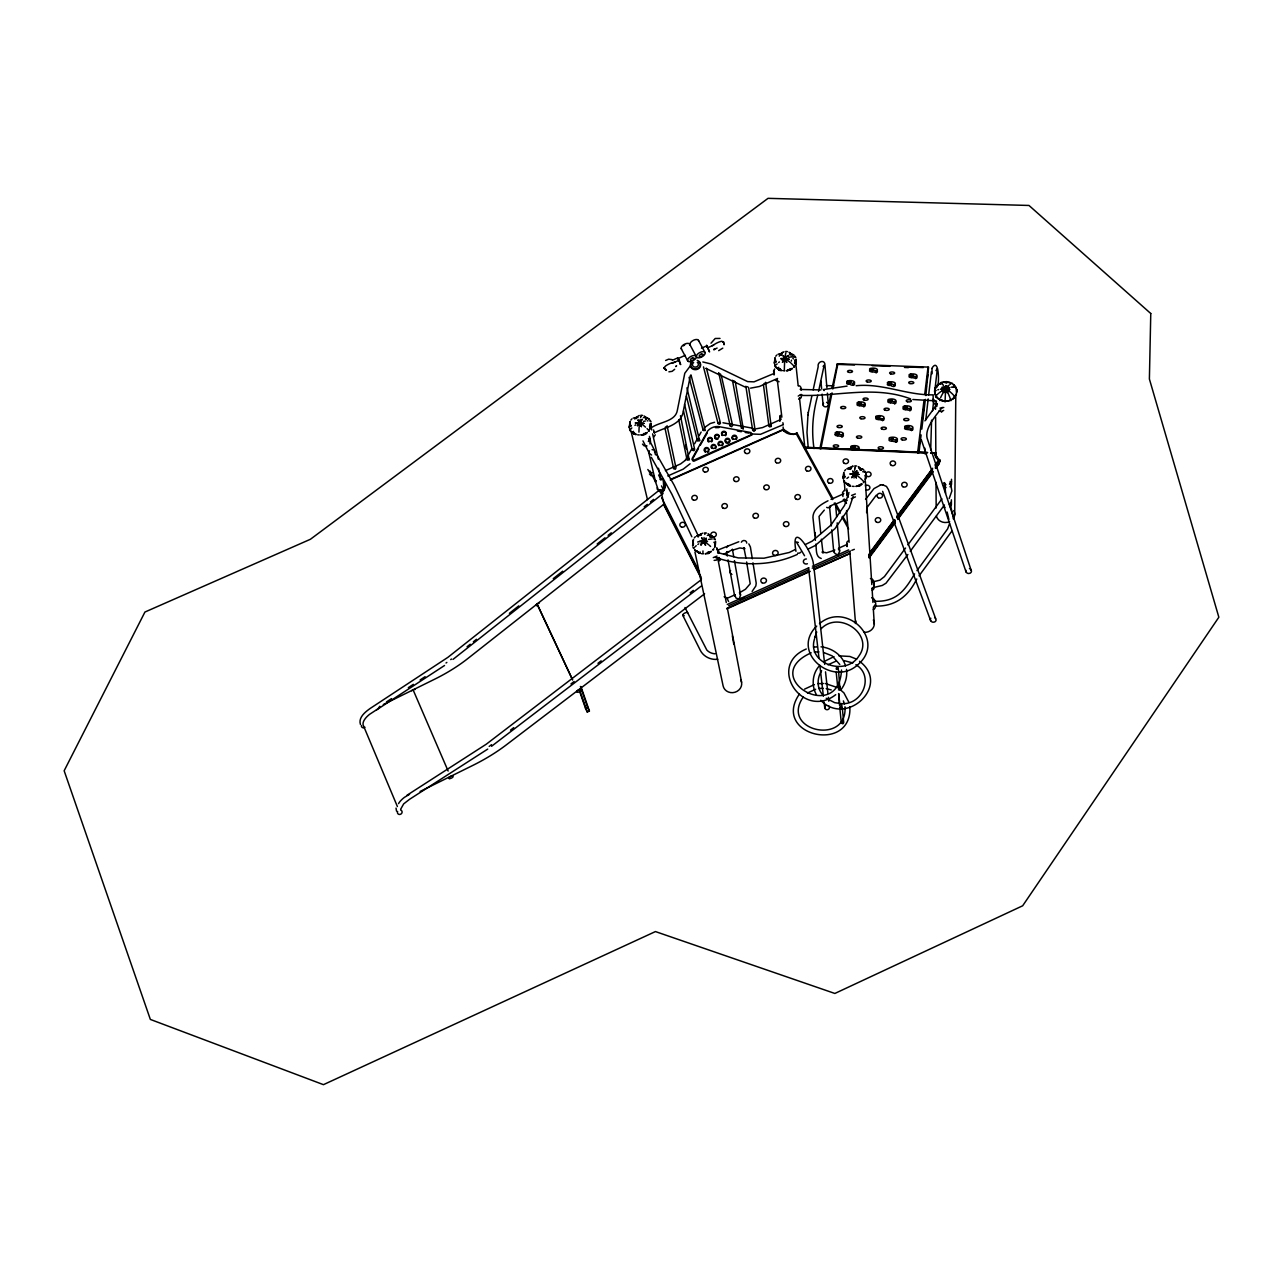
<?xml version="1.0" encoding="UTF-8"?>
<svg xmlns="http://www.w3.org/2000/svg" width="1283" height="1283" viewBox="0 0 1283 1283"><rect width="100%" height="100%" fill="white"/><g stroke="black" fill="none" stroke-linecap="round" stroke-linejoin="round"><path stroke-width="1.5" d="M691.024 374.941L705.329 430.479L703.244 430.511L703.774 429.164M716.78 547.649L718.272 553.406M784.33 370.562L784.346 370.065A13.504 1.251 -87.5 0 1 784.763 360.603M779.872 421.241L780.738 418.466M790.97 368.59A10.809 0.978 -87.5 0 0 790.953 369.408L788.692 370.226A10.777 4.186 38.1 0 0 788.179 369.632M774.098 374.973L774.114 373.145M954.712 514.756L955.787 396.319M801.699 394.555L801.137 397.746L798.651 399.125M832.106 387.963L837.334 363.731L928.603 367.114L925.845 395.549M836.933 433.798L837.013 432.05A4.442 1.957 0.4 0 1 842.306 432.563A4.442 1.957 0.4 0 1 842.642 434.937L837.847 434.055A2.309 1.01 0.3 0 1 835.153 432.948L835.265 432.708A2.309 1.01 0.3 0 1 836.484 432.13L836.949 432.066M842.29 434.279A4.442 1.957 0.4 0 1 842.626 436.669L837.831 435.787L837.847 434.055M721.238 375.181L732.577 425.459L731.583 426.758L730.155 425.86L718.753 372.679M841.905 437.022L841.937 435.29M945.042 401.9L945.491 391.828M848.4 382.446L848.48 380.762A4.266 1.796 0.4 0 1 853.564 381.211A4.266 1.796 0.4 0 1 853.901 383.392L853.211 383.713C847.277 380.313 849.394 386.44 853.885 385.06A4.266 1.796 0.4 0 0 853.532 382.879M853.195 385.397L853.211 383.713M852.521 447.542L852.602 445.794A4.507 2.005 0.6 0 1 857.974 446.308A4.507 2.005 0.6 0 1 858.343 448.745L853.468 447.831A2.341 1.042 0.6 0 1 850.725 446.709L850.854 446.452A2.341 1.042 0.6 0 1 852.072 445.875L852.553 445.81M853.869 449.627L853.468 447.831M858.808 403.776L858.888 402.076A4.346 1.86 0.5 0 1 864.084 402.541A4.346 1.86 0.5 0 1 864.453 404.819L859.738 403.985A2.245 0.962 0.5 0 1 857.092 402.926L857.204 402.702A2.245 0.962 0.5 0 1 858.375 402.14L858.84 402.092M859.738 403.985L859.722 405.669L864.421 406.503A4.346 1.86 0.5 0 0 864.052 404.241M863.732 406.855L863.748 405.155M945.571 393.047L946.052 385.558M775.798 360.202A10.793 5.212 -29.3 0 0 775.317 360.748L774.307 363.394L775.028 357.668L774.547 362.913M847.726 483.466L847.694 485.086L850.693 486.081L848.288 485.407L848.769 484.188M872.167 370.081L876.754 370.851A4.218 1.764 0.6 0 0 876.369 368.718A4.218 1.764 0.6 0 0 871.317 368.285L870.82 368.349A2.197 0.914 0.6 0 0 869.698 368.863L869.585 369.087A2.197 0.914 0.6 0 0 872.151 370.081L872.135 371.733L876.722 372.519A4.218 1.764 0.6 0 0 876.963 370.771M876.048 372.84L876.081 371.172M860.556 484.06L859.562 485.856L862.112 483.916L859.482 485.872L855.889 486.401L859.466 485.872M883.522 418.45A4.41 1.908 0.8 0 1 883.281 420.359L878.502 419.509L878.534 417.793A2.293 0.994 0.8 0 1 875.824 416.718L875.936 416.478M882.576 420.712L882.624 418.996L878.534 417.793M629.584 426.822L630.065 421.546L629.167 427.383M889.023 383.601L889.103 381.917A4.282 1.796 0.8 0 1 894.235 382.366A4.282 1.796 0.8 0 1 894.652 384.547L893.978 384.884C887.98 381.468 890.049 387.594 894.62 386.231A4.282 1.796 0.8 0 0 894.828 384.435M894.86 401.306A4.346 1.86 0.9 0 1 895.293 403.568L890.562 402.734L890.61 401.05A2.245 0.962 0.8 0 1 887.932 400.007L888.044 399.767A2.245 0.962 0.8 0 1 889.199 399.221L889.696 399.141A4.346 1.86 0.9 0 1 894.909 399.622A4.346 1.86 0.9 0 1 895.326 401.868L890.61 401.05M891.845 439.379L896.721 440.261A4.49 1.973 1 0 0 896.272 437.872A4.49 1.973 1 0 0 890.915 437.359L890.386 437.439A2.325 1.026 1 0 0 889.199 438L889.071 438.257A2.325 1.026 1 0 0 891.829 439.379L891.797 441.111L896.673 442.01A4.49 1.973 1 0 0 896.24 439.604M893.93 386.568L893.978 384.884M894.604 403.904L894.636 402.204M895.967 442.362L896.015 440.63M904.74 407.737L904.836 406.021A4.378 1.876 1 0 1 910.08 406.503A4.378 1.876 1 0 1 910.529 408.78L905.766 407.946A2.261 0.978 1 0 1 903.056 406.887L903.168 406.647A2.261 0.978 1 0 1 904.323 406.102L904.788 406.037M910.032 408.202A4.378 1.876 1 0 1 910.481 410.48L905.718 409.646L905.766 407.946M933.142 395.998L933.254 402.461L935.804 404.642M912.79 428.859A4.442 1.941 1.1 0 1 912.197 430.302L907.354 429.436L907.402 427.72A2.309 1.01 1.1 0 1 904.643 426.614L904.756 426.373A2.309 1.01 1.1 0 1 905.926 425.812L906.456 425.731A4.442 1.941 1.1 0 1 911.78 426.229A4.442 1.941 1.1 0 1 912.245 428.586L907.402 427.72M909.807 410.833L909.839 409.117M910.722 375.759L910.818 374.075A4.25 1.78 1 0 1 915.918 374.524A4.25 1.78 1 0 1 916.367 376.689L911.732 375.903A2.213 0.914 1 0 1 909.086 374.893L909.198 374.668A2.213 0.914 1 0 1 910.321 374.155L910.77 374.091M916.88 377.026A4.25 1.78 1 0 1 916.335 378.357L911.684 377.571L911.732 375.903M911.507 430.655L911.555 428.939M915.661 378.677L915.709 377.01M396.03 808.065L396.527 811.113M945.972 385.862L945.507 393.031M945.555 390.818L945.667 388.909A13.375 5.613 36.4 0 1 946.565 389.423M931.57 420.134L930.688 450.365M925.781 419.894L928.186 398.917M791.354 361.068L791.435 360.218M379.8 706.275L377.988 708.841L369.584 714.326A22.036 9.414 -23.1 0 0 363.57 726.018L397.393 806.526M807.985 414.634L806.975 432.451L808.226 447.735M629.183 427.367L630.37 424.625M956.813 392.726L956.99 391.219M932.565 410.833L933.447 403.038M934.986 389.391L937.344 368.67L935.981 370.595M718.063 423.486C720.34 419.958 720.95 426.565 718.063 423.486L703.485 366.89M928.651 395.02L931.41 371.637M918.949 452.819L921.098 434.921M921.803 429.131L925.364 399.366M934.585 391.123L934.746 389.695M917.602 453.011L924.001 400.344M924.706 394.49L928.026 367.179M918.371 452.658L918.836 448.745M919.302 444.848L920.023 438.994M921.9 423.374L922.605 417.52M923.086 413.623L923.792 407.769M925.909 390.208L926.374 386.295M926.855 382.398L927.785 374.588M733.812 644.291L732.368 635.967M808.258 412.837L811.914 395.661M804.585 448.505L804.938 447.254L927.673 452.498M807.905 415.147L808.338 412.212M715.305 544.617L715.481 541.378L715.289 544.698L715.032 543.431M865.496 478.543L865.384 476.234A11.194 4.17 36.9 0 0 864.87 475.64M956.589 391.171L956.557 389.391L956.364 392.47M931.795 368.462C939.316 355.952 939.14 384.724 937.665 385.076M946.293 382.542L949.981 382.366M814.497 639.062C806.67 663.744 846.058 677.216 859.129 655.661C874.188 634.828 839.467 610.034 821.264 628.606M839.691 689.885L839.884 688.875L838.44 689.917M820.831 448.922L832.042 392.855M832.811 388.974L837.847 363.843M819.917 448.633L830.919 393.705M720.356 558.779L719.779 560.254M846.796 488.823L847.085 494.853L848.384 497.163M866.731 509.319L866.634 512.719M949.548 523.705L947.608 528.917L916.96 570.63M817.752 395.26C812.861 413.479 811.305 429.436 813.999 448.601M818.57 391.411L824.167 365.158L823.093 366.377M945.635 493.169L944.593 482.6M655.276 434.793L653.64 437.182M813.165 389.888L818.169 366.762C816.982 361.229 825.274 358.967 824.969 365.302L826.91 387.691M936.879 406.326L936.638 403.407M861.23 470.236L860.701 468.76L860.316 470.203M690.414 375.422L683.197 411.667C681.032 425.315 664.402 427.415 654.458 432.82L653.881 432.082M804.826 449.258L804.938 447.254M805.082 449.275L805.259 447.446M805.387 449.339L805.483 447.655M936.43 401.002L936.189 404.594M843.188 721.655C839.307 720.918 843.107 726.178 843.717 722.457L842.177 706.773M774.162 370.482L774.339 374.219M792.028 355.054L791.354 354.188L794.225 355.215M710.189 537.24L710.606 535.717L709.291 535.396A11.242 4.94 -27.1 0 0 708.681 535.348M939.765 399.622L939.765 400.601M646.167 419.445L646.584 417.985L644.178 415.981M697.872 439.524L697.663 440.903L699.62 440.807L686.934 387.835M847.085 491.1L847.085 493.057L848.656 494.42M661.483 485.904L662.878 488.647L661.964 490.09L658.516 490.571L655.501 481.847L656.303 480.692M649.952 470.957L655.645 482.167L648.637 451.985L649.455 450.83M848.945 492.464L844.567 505.39L830.967 525.1L812.219 541.121L805.483 544.457M853.131 496.489L849.298 507.876L835.008 528.612L815.138 545.58L807.745 549.236M400.601 809.332L403.648 803.912L409.598 799.277L487.716 749.096M678.001 358.599L685.266 355.295M654.458 432.82L653.576 429.949M779.695 368.814L780.112 370.723L779.872 368.975L778.669 369.696L781.459 370.498L779.278 369.905L780.369 368.911M697.134 550.776A11.242 1.411 -87.1 0 0 697.134 551.61L699.957 553.454L694.536 549.862L699.059 552.989A11.274 4.891 -27.1 0 1 700.085 551.931M835.49 503.642L830.614 505.823M634.524 432.868L633.978 434.039L630.947 431.264L635.293 434.279A10.841 5.26 -27.2 0 1 635.743 433.734M679.974 363.731L680.728 364.58L677.777 358.406M706.933 347.068L706.628 345.223L709.547 351.927L706.885 345.801L706.965 346.763M701.047 545.002L706.324 538.154M782.534 362.335L785.581 357.428L788.628 355.407M720.02 338.423L715.208 338.487L711.007 343.186M718.432 557.512L716.556 560.078L714.134 560.398M700.983 544.954C700.358 537.818 713.637 543.286 703.982 540.849M782.47 362.287L784.939 358.294L789.318 359.336L784.939 358.342L786.8 362.48L783.191 355.808M734.87 595.039L735.913 597.958L739.088 599.225L740.564 595.007L734.437 560.639M714.615 547.392L715.385 544.698L714.599 547.376M851.832 477.645L856.916 470.909M732.401 549.765L723.628 554.288M723.227 342.385L721.944 341.246A6.351 1.588 -26 0 0 713.797 344.822L712.322 345.704M907.145 408.636L905.573 408.748M851.768 477.581L854.302 473.491L856.29 477.821M670.255 480.034L783.095 429.981L784.875 431.842A11.146 9.703 -7.3 0 0 795.685 433.846L796.807 432.708L833.132 498.895M783.111 429.965C785.276 428.747 792.156 437.984 796.855 432.9M821.617 670.736C816.662 678.611 816.806 688.634 823.141 695.338M693.381 543.19L693.349 544.922M816.726 631.958L814.593 638.052L816.357 634.492M835.249 434.44L835.121 434.68A2.309 1.01 0.3 0 0 837.799 435.787M943.679 391.748L948.041 386.215M949.179 498.542L951.874 490.924L950.174 481.478M943.294 392.422L945.715 388.524L949.949 389.519L945.651 388.573L947.335 391.876M726.675 547.584L727.798 545.916M698.433 448.505L692.595 458.961A1.876 1.636 -11.3 0 0 693.798 461.255L752.111 434.857L750.94 432.547L718.304 426.533A11.611 10.136 -10.3 0 0 707.687 430.976L692.419 458.015A1.876 1.636 -11.3 0 0 693.606 460.308L751.437 434.68L751.084 433.51M700.39 445.025L707.318 432.82M685.298 460.405L691.826 448.729M694.616 443.742L697.407 438.738M699.283 435.402L701.143 432.066M774.675 361.742L776.071 362.159M838.408 686.036L837.815 687.528L839.788 687.993L838.537 670.015M801.025 394.442L798.218 396.078M779.936 416.141L781.122 415.163M780.016 415.981L779.695 420.648M841.039 689.58C845.529 683.871 847.421 676.542 846.539 669.357M799.453 694.007C770.778 735.319 852.457 754.725 849.859 706.725M803.302 697.006C779.519 730.829 847.742 746.129 844.984 706.773M847.357 544.168L847.021 546.622M717.053 556.068L713.268 557.608M842.931 494.564L843.829 493.49M855.36 493.971L851.575 495.43M711.103 537.016A11.258 1.363 -87.1 0 1 711.215 536.775L710.638 535.845M924.915 420.872L937.376 403.84M855.424 496.89L851.27 498.622M705.169 533.616L705.089 533.728A14.065 1.732 -87.1 0 0 704.784 534.434M780.529 417.312L780 419.669M954.825 396.992L956.364 394.298L953.702 397.57M951.761 531.258L919.077 575.81M914.587 573.854C904.579 591.126 896.079 601.919 874.942 601.262M916.768 578.97C908.091 596.563 895.293 606.538 875.231 606.105M907.883 554.497L886.008 583.188L882.303 585.449L872.472 587.79M910.24 551.289L944.464 504.925M905.557 548.049L884.436 576.596L879.897 580.173L873.065 581.841M907.899 544.874L941.914 498.862M630.659 429.276L630.402 429.613A1.989 0.978 -27 0 0 630.723 430.992M869.649 552.893L893.417 520.962M896.993 516.167L932.661 468.279M935.034 465.087C940.247 456.283 942.845 460.854 935.451 467.124M868.992 554.416L894.844 519.583M897.234 516.375L931.859 469.883M935.435 465.071L939.268 460.036L939.284 463.612L935.724 468.407M868.655 555.282L894.588 520.449M896.945 517.29L932.324 469.77M935.868 465.023L939.397 460.276M868.751 555.651L894.78 520.706M897.138 517.53L932.645 469.851M936.189 465.087L939.733 460.324M868.832 555.988L894.925 520.946M897.298 517.755L931.683 471.551M936.43 465.184L939.99 460.405M868.88 556.245L895.021 521.155M897.394 517.963L931.843 471.695M935.403 466.9L940.15 460.533L936.75 457.213M868.912 556.501L895.053 521.395M897.426 518.204L931.891 471.903M868.799 557.592L871.173 554.4M873.547 551.209L893.77 524.057M898.517 517.658L919.911 488.903M922.301 485.712L931.811 472.93M935.371 468.151L938.931 463.355L938.931 459.779M869.216 557.768L895.342 522.662M897.715 519.471L933.35 471.599M649.888 443.934L650.545 441.304L649.439 436.364M784.939 358.294L787.04 356.193M866.811 507.811L876.273 495.206M942.219 407.401C935.788 415.564 924.626 428.137 927.128 438.177L971.456 571.176A2.726 2.438 1.4 0 1 969.932 573.26L968.505 573.501A2.726 2.438 1.4 0 1 966.291 572.186M865.544 499.36L873.98 488.598L880.924 484.814M844.086 475.576L843.123 478.463L843.797 472.401L843.3 477.837L844.631 476.554L844.086 475.576A11.226 4.859 -29 0 1 844.599 475.031M850.212 469.225L850.918 468.295A11.194 4.17 36.9 0 1 851.383 468.279M708.28 552.171L708.024 553.663L711.407 551.289L708.89 553.23L705.105 553.823L709.916 552.251M788.692 370.226L792.429 368.397L786.415 370.755L791.114 369.472M774.916 362.816L775.317 360.748M650.722 425.202L649.775 426.373L650.786 427.431L651.139 423.198L650.946 426.389L650.722 425.202A10.825 3.657 38.8 0 0 649.615 424.048M954.295 397.345L955.306 396.11M863.363 482.665L864.421 481.35M629.921 426.742L630.851 425.571M661.98 491.758C666.839 490.587 660.97 480.74 664.947 482.777A11.178 9.831 -13.1 0 1 662.188 492.496M693.943 548.082L694.215 547.745A14.081 6.142 -27.1 0 1 694.825 547.071M713.781 548.707L712.674 550.038L713.605 549.717M793.632 367.195L794.674 365.96M648.316 431.313L649.39 430.062M752.111 591.447L755.831 585.978L756.216 583.22L752.977 562.788M936.077 386.375L937.055 385.205M844.567 470.877L845.625 469.626M694.279 537.946L695.37 536.679M775.782 356.225L776.808 355.054M872.119 590.1L873.402 589.458M690.078 463.788L683.23 469.129L667.801 475.961M703.806 540.448L705.826 538.427M816.71 626.072C789.654 652.438 833.437 688.233 858.359 664.257C886.441 639.784 846.042 600.829 819.484 623.666M873.354 589.506L874.3 587.454M630.851 420.086L631.91 418.899M719.875 560.142L718.656 561.216M687.447 458.576L687.255 460.004L689.212 459.972L680.471 415.708M674.682 369.279L672.132 371.332L668.908 371.813M722.794 348.142L718.688 350.644M719.41 557.496L718.288 558.41M839.964 689.693L840.189 688.265M690.094 366.216L684.785 373.257L677.376 410.159C675.628 421.449 660.344 421.754 652.037 427.271M943.791 407.449L939.942 408.154M943.679 410.4L941.642 411.602M685.459 460.212L680.599 463.917L665.412 470.636M645.574 419.14L646.616 418.114L645.59 416.959M941.93 391.058L949.628 387.578L941.93 390.93A13.488 5.918 -30.4 0 1 944.721 389.358M774.756 368.943L773.601 370.883L773.922 374.379M837.831 686.63L838.569 687.656M634.668 418.916A10.841 1.668 -87.6 0 1 634.941 418.466L635.919 417.633M841.969 707.574L840.012 707.687M704.415 427.592L710.301 423.502L714.567 422.267M947.672 386.408L945.715 388.524L947.576 392.614M769.351 425.266L769.495 426.87L771.195 426.549L765.646 382.302M765.454 383.04L764.01 383.569M666.871 426.549L665.428 427.079M824.311 510.121L819.051 516.44L820.799 533.503M720.533 374.075L718.288 373.561M950.174 506.945L951.393 504.7L951.377 499.809M861.134 404.77L859.594 404.786M930.64 453.252L935.756 452.979L930.929 453.011M637.058 416.702L635.999 417.568L639.223 415.484M782.502 352.376L780.738 353.803L784.025 351.702M698.08 535.348L702.956 533.103M939.429 384.05L941.129 383.344M850.918 468.295L846.908 468.76L853.099 466.082L848.624 469.001M950.013 486.802L951.521 484.316L951.505 479.281M467.076 646.744L470.219 644.258M473.347 641.789L476.474 639.303M509.399 613.306L518.797 605.881M553.278 578.633L562.692 571.208M597.172 543.976L605.015 537.785M608.142 535.3L611.285 532.83M644.194 506.817L647.322 504.347M650.465 501.878L653.592 499.392M452.995 659.398L662.669 493.827M699.508 535.348L700.839 535.284A11.242 3.56 37.7 0 1 701.256 535.284M701.368 533.76L698.465 536.15A11.242 1.411 -87.1 0 0 698.112 537.08M849.667 468.343L850.677 469.418M661.435 493.201L663.92 504.171L467.814 658.548A97.027 43.574 -23.5 0 1 434.745 679.156L383.296 704.543M701.047 579.868L486.337 744.156L406.839 795.364M510.554 730.107L513.729 727.669M570.951 683.935L574.126 681.514M597.974 663.295L601.15 660.857M690.158 592.826L693.333 590.405M491.533 746.289L701.015 586.251M704.608 593.804L506.368 744.83A98.999 40.912 -23.8 0 1 472.545 765.55L420.102 791.451M743.242 428.795L735.351 382.109M398.532 803.607A22.436 8.853 -23.4 0 1 404.402 797.368L409.55 794.305M804.569 689.115L814.4 684.609M641.035 434.905L644.707 434.44L647.113 432.531L643.424 434.328L644.13 433.446L645.718 434.263L641.035 434.921M823.734 661.707L833.998 656.623M827.984 664.786L836.308 661.034M444.543 665.492L376.432 709.98M807.44 693.012L815.667 689.26M386.52 701.897L391.54 698.61M408.331 687.64L413.367 684.352M420.086 679.974L425.106 676.686M730.604 424.93L730.155 425.86M859.498 485.776L858.183 485.744M856.852 470.909L854.27 473.491L849.827 474.02L854.237 473.443L852.65 470.989M665.636 360.475L668.635 359.176L672.035 359.609M935.147 391.01L935.467 390.818A13.455 6.64 3 0 1 936.189 390.449M674.281 467.365L673.687 468.696L675.355 469.257L675.997 467.926L667.096 425.796M648.348 441.528L649.791 438.241M835.73 694.68C802.853 720.276 766.224 665.669 806.285 649.006M848.448 540.672L846.844 542.212L846.828 546.013M844.422 490.186L842.562 492.512L842.931 496.505M789.975 370.322L788.965 369.504M743.226 428.811L741.446 428.153L732.465 380.361M827.984 500.787C821.489 504.123 812.941 509.126 812.941 517.418L815.395 540.351M739.409 592.81L745.471 589.25L750.202 583.765L746.626 561.986M882.624 418.996L883.313 418.643A4.41 1.908 0.8 0 0 882.912 416.334A4.41 1.908 0.8 0 0 877.636 415.836L877.123 415.917A2.293 0.994 0.8 0 0 875.936 416.462M795.107 549.605L789.27 552.476L763.994 558.201L738.27 557.913L717.598 552.588M797.368 554.384C771.901 566.076 741.831 566.493 715.433 557.464M697.647 541.987L703.517 540.833L699.155 541.394M580.958 686.662L589.41 711.087L587.277 712.049L585.449 708.152L587.582 707.19L580.413 686.453M742.071 427.031L741.446 428.153M726.803 598.471L735.287 594.671M838.633 548.226L847.037 544.457M727.269 604.469L808.803 567.808M812.428 566.188L848.656 549.894M740.804 599.033L744.445 597.397M728.6 605.768L808.595 569.796M812.235 568.161L850.421 551M726.691 608.479L808.258 571.801M815.507 568.545L850.148 553.422L813.903 569.732M726.9 608.864L810.263 571.368M717.502 550.199L738.8 541.763M831.031 499.424L842.995 494.067M834.912 504.492L845.417 499.777M780.946 419.429L762.535 427.592L756.264 428.795M670.656 479.393L783.801 429.196M713.717 349.553A2.967 2.341 -13 0 1 714.695 349.409L714.695 349.409A2.935 2.534 -9.7 0 0 713.733 349.585L717.117 348.062M773.408 373.722L754.019 381.853L747.62 381.596L711.183 364.019L702.811 361.95M777.594 378.453L759.376 386.504L750.539 388.156M672.388 360.25L677.809 357.877M701.48 348.174L706.885 345.801M672.084 363.362L679.316 360.186L680.134 363.714M708.184 347.517L713.605 345.143M701.192 357.187L701.753 356.947A4.795 2.406 -28.5 0 0 705.121 352.841A4.795 2.406 -28.5 0 0 700.919 352.055L699.78 352.552A4.795 2.406 -28.5 0 0 696.428 356.658A4.795 2.406 -28.5 0 0 700.63 357.444M949.693 400.216L951.248 399.574M747.909 386.825L746.369 386.825M708.841 553.23L708.521 551.979M734.614 381.179L732.497 380.57M851.8 550.327L854.334 549.332M834.8 549.99C831.865 551.53 835.955 554.914 838.088 554.705L839.675 551.321L837.19 522.839M832.859 550.824L826.621 552.797L822.034 552.059L823.028 553.053L821.377 539.181M675.179 361.998L673.848 362.399A6.351 1.604 -25.6 0 0 665.556 366.008L663.808 368.013L666.406 370.354L663.808 368.013L665.46 368.542M733.235 549.99L739.826 547.937L744.91 548.707L743.899 547.681L745.968 558.073M940.327 382.799L941.866 382.222M794.578 362.897L796.166 361.806L794.819 362.399C796.037 364.292 796.502 360.78 795.444 364.741L796.069 362.464L794.61 362.287M649.551 426.87L650.962 426.373L649.599 426.245M873.338 609.682C877.396 607.982 876.097 598.215 871.654 597.782M872.071 588.272C875.792 587.085 874.589 578.457 870.435 578.553M873.258 607.324L875.343 604.534M949.452 484.236L951.489 481.494M949.356 504.652L951.361 501.958M652.486 472.705L649.791 472.577L647.835 469.498M939.589 384.018L938.258 384.403L940.712 384.05M633.225 418.066L635.903 417.697M778.075 354.252L779.406 353.916M891.092 384.692L889.777 384.307L891.284 384.291M811.209 652.822C757.307 676.799 838.729 725.569 841.52 670.031M941.385 389.118L945.619 388.573L943.999 386.279M946.325 382.959L943.486 382.061L948.41 382.318M779.07 381.725L775.429 380.217M942.011 388.941L945.619 388.524L944.368 386.664M653.865 475.752L651.01 475.624L649.455 473.988M823.205 389.599L847.069 386.103M642.494 444.126L644.082 445.81L647.001 445.955M938.899 411.073L941.77 411.57M728.92 551.915L726.932 551.626M941.193 411.699L942.283 411.474M787.457 356L788.596 355.776M949.436 400.649L947.191 400.889L949.436 400.633M844.904 476.394L843.412 476.651L844.888 477.068M631.156 425.427L629.616 425.683L631.108 426.068M774.659 361.774L776.103 361.533M849.554 382.959L850.356 382.992M889.055 381.917L888.606 381.981A2.213 0.93 0.8 0 0 887.483 382.494L887.355 382.735A2.213 0.93 0.8 0 0 889.985 383.761M848.432 380.778L847.967 380.826A2.213 0.93 0.3 0 0 846.828 381.34L846.7 381.58A2.213 0.93 0.3 0 0 849.282 382.591M652.069 449.675L654.314 449.852L655.485 454.807M838.874 655.838L849.859 656.463L856.627 659.173M840.894 703.565C862.609 705.73 874.669 675.692 855.873 664.706M820.895 389.936L800.512 389.471M717.758 659.254C710.862 660.2 703.565 656.655 700.342 650.417L682.748 615.263M715.449 427.672L718.945 427.592M724.125 596.739L726.819 597.782L728.584 601.519M779.535 353.883L781.956 353.867L781.267 354.75C778.107 355.616 781.267 352.376 781.732 354.942M813.518 647.033L817.255 646.937M814.256 652.005L819.003 651.876M817.896 683.647L823.333 683.518M818.618 688.458L823.205 688.346M847.197 500.514L844.15 499.039M798.347 542.436L796.358 541.939L804.537 555.747M882.592 484.782L886.473 486.433L888.397 489.609L936.093 619.865A2.742 2.486 0.6 0 1 934.553 621.998L933.11 622.239A2.742 2.486 0.6 0 1 930.913 620.892M880.25 484.814L883.297 484.766M856.146 385.734C882.592 383.04 907.145 395.437 933.318 394.843M780.673 353.932L781.09 355.263M784.843 358.342C773.232 358.566 790.12 360.218 783.111 355.856M836.821 364.356L854.494 365.013M872.183 365.671L889.873 366.329M905.59 366.906L923.279 367.563M904.467 367.451L908.396 367.612M826.268 385.574L833.838 385.862M799.951 395.356C836.837 396.832 874.332 385.157 910.513 398.853M934.698 400.793L912.855 399.51M634.941 418.466L636.496 418.531M931.458 452.707L935.708 452.867L935.949 455.305M804.842 447.462L927.176 452.642M805.724 447.911L926.679 453.075M860.107 469.658L861.358 469.722M847.71 484.3L848.961 484.365M858.888 484.814L860.54 484.894M709.964 536.711L711.215 536.775M783.031 370.675L784.715 370.771M637.635 434.825L639.303 434.937M852.345 486.289L854.109 486.417M701.56 553.711L703.325 553.839M698.722 439.091L699.812 440.037M785.693 351.43L787.393 351.59M945.828 381.596L947.528 381.757M688.313 458.191L689.42 459.106M640.891 415.227L642.575 415.403M854.831 465.825L856.611 466.002M704.688 532.846L706.452 533.022M840.862 704.094L842.001 705.185L840.734 706.388L839.547 705.345L838.633 693.622M844.006 660.601L852.842 662.942M839.339 703.341L834.704 702.683L826.204 698.257M935.756 401.579L933.158 399.077M751.966 434.007L760.466 434.328L783.111 424.705M659.975 479.441L661.05 479.778L658.484 468.263M713.813 539.004L714.166 539.068A2.069 0.898 -27.2 0 1 714.856 539.469M945.972 484.782L943.55 482.953M798.507 385.702C801.33 385.076 802.549 392.79 800.255 389.15M722.971 422.765L752.929 428.265M737.404 430.992L741.301 431.713M745.215 432.435L749.128 433.157M793.119 354.541L790.087 353.9A10.793 5.212 -29.3 0 0 789.526 353.803M864.165 471.839L864.485 471.919A2.069 0.898 -29.1 0 1 864.999 472.128M770.538 424.946L771.356 425.651M821.008 646.84C831.817 647.931 842.723 655.164 845.497 666.021M823.67 652.502L832.122 655.854L839.788 664.498M825.145 683.47L836.965 687.415M826.22 688.634L831.256 689.917M946.084 487.636L943.55 485.182M648.252 418.402L649.294 419.108L645.846 417.809M791.354 354.188L788.981 352.183M647.642 418.258L646.616 418.114M694.103 448.681C690.222 448.328 694.215 452.899 694.664 449.387L684.577 404.193M712.402 536.23L713.508 537.016L710.67 535.733L711.744 536.037M843.268 499.568L846.491 503.417M678.049 358.454L679.3 360.331M821.232 558.49C815.122 556.71 816.758 548.835 815.812 544.168M705.842 368.397L746.032 387.466M651.604 455.032L649.31 453.316L642.959 440.887M838.376 548.932L839.611 550.503M938.643 398.708L940.038 399.51M848.352 485.439L845.16 482.552L849.683 485.664A11.242 4.827 -28.9 0 1 850.196 485.118M633.93 434.007L636.111 434.632L633.465 432.98A10.841 1.668 -87.6 0 1 633.449 431.329M951.505 382.847L952.884 383.729M945.09 507.635L943.55 505.534M716.924 548.787L718.384 550.664M708.12 533.648L710.557 535.733L709.643 534.706M860.668 468.712L858.263 466.627L860.749 468.808L859.385 468.375A11.226 4.859 -29 0 0 858.824 468.311M949.115 382.334L950.495 383.296M859.514 661.29C891.509 685.042 846.411 727.285 820.767 700.31M940.214 460.741L936.237 457.101L935.179 452.995M939.012 460.26L935.981 457.165L934.906 453.172M938.595 460.308L935.692 457.261L934.617 453.428M643.745 433.59L644.724 434.36M707.847 552.299L708.89 553.149M839.996 689.436L843.941 692.916L848.817 702.17M839.659 686.02L840.205 686.838M937.504 397.858L936.638 397.024M937.488 397.874L936.67 397.072A1.989 0.866 -30.3 0 1 936.157 397.105M701.769 537.962L703.517 540.752M791.306 354.204L790.408 353.114M793.696 365.944L794.466 367.002M938.242 459.282L935.58 454.888M739.922 593.756L740.564 595.007M954.6 396.463L954.327 396.094A13.375 5.613 36.4 0 0 949.195 391.203M873.001 581.167L874.188 585.449M874.204 600.925L874.798 602.016M748.839 543.912L750.395 546.991L752.335 558.827M853.003 471.422L856.354 477.805M717.903 550.84L718.48 552.059M649.262 431.088L648.428 430.046A13.536 4.539 38.8 0 0 647.049 428.586M701.833 537.93L705.554 545.195M687.832 612.985L687.351 612.552A2.791 1.171 -26.6 0 0 683.294 614.108A2.791 1.171 -26.6 0 0 684.256 615.696M656.8 454.615L674.152 485.15L697.423 534.065M651.379 457.406L671.859 494.18L691.826 536.759M790.087 353.9L790.761 355.102M836.003 504.107L839.82 511.051M842.69 516.263L847.454 524.955M796.198 433.638L832.41 499.584M834.319 503.048L840.044 513.457M841.953 516.937L848.624 529.077M935.179 394.715L935.884 396.014M698.497 340.396L705.025 352.536M689.693 344.261L696.509 356.963M681.209 348.671L687.688 360.844M660.52 478.784L661.05 479.778L658.596 474.967M718.496 550.888L719.442 553.294M955.45 386.456L956.14 387.819M645.958 418.932L645.317 417.697A10.809 5.292 -27.2 0 0 643.408 417.584M648.476 438.449L654.314 449.852M663.84 483.595L664.819 487.492M661.627 497.772L699.476 572.058M663.92 504.171L700.951 576.885M663.536 504.476L701.464 578.97M843.476 479.778L844.182 481.157A2.069 0.898 -28.9 0 1 844.487 480.836M684.978 607.517L706.821 650.048A12.188 11.098 -11.4 0 0 715.032 653.801M703.549 540.833L705.49 545.211M864.774 471.053L865.464 472.513M795.139 356.273L795.797 357.652M587.582 707.19L589.41 711.087M692.916 547.023L693.574 548.434M629.424 428.602L630.033 429.917M714.439 538.202L715.096 539.694M650.16 420.199L650.786 421.594M641.436 426.598L637.972 419.798L641.372 426.614M413.094 689.837L448.136 771.035M971.375 570.518L971.119 569.893A2.919 2.614 1.4 0 0 970.686 569.347M921.258 439.636L966.099 572.106M816.421 694.728C811.161 685.555 812.331 672.917 819.869 665.364L823.397 696.204M936.798 457.422L935.419 452.867M882.624 491.373L930.704 620.812M755.094 429.933C751.437 426.998 753.458 434.199 755.094 429.933L748.647 387.707M843.38 700.903L844.422 704.271M782.855 422.7L783.352 424.641M579.579 689.981L587.277 712.049M579.659 691.553L585.449 708.152M847.085 494.853L847.421 495.976M813.39 564.376C813.31 553.326 790.168 517.883 795.957 551.321M789.59 369.199L789.895 370.258M689.067 377.362L703.164 430.302M706.436 368.253L720.485 423.262M686.421 396.255L697.439 440.518M631.22 431.858L647.482 499.664M950.062 503.69L953.574 518.428M947.143 512.045L948.875 519.342M683.518 410.977L692.291 450.028M650.882 426.1L651.748 429.997M652.614 433.879L658.275 459.138M662.621 478.575L664.642 487.139M360.443 724.446C358.149 717.47 365.366 711.873 370.306 708.376L447.911 657.329L659.59 489.93A2.486 0.866 51.7 0 0 661.034 493.057A2.486 0.866 51.7 0 0 662.75 493.009A2.486 0.866 51.7 0 0 660.136 489.914M665.011 428.265L673.591 468.455M694.953 552.011L723.067 685.699A9.414 8.644 -10.8 0 0 735.095 692.211A9.414 8.644 -10.8 0 0 740.852 680.118M685.587 445.009L686.373 448.777M678.739 419.862L686.998 459.587M717.678 557.8L726.274 602.529M727.397 608.367L741.574 682.267M931.987 368.75L932.1 373.802M726.611 552.235L727.317 556.052M728.022 559.869L734.662 596.114M913.047 376.512L911.443 376.544M732.401 549.172L733.764 556.822M745.856 386.247L752.688 430.398M763.433 384.82L768.95 426.181M777.273 379.768L781.876 417.151M783.079 426.982L783.56 430.912M808.531 567.727L818.971 657.922M824.071 702.074L824.761 707.943M657.121 487.829L657.313 489.416M813.839 566.701L824.696 664.418M825.514 671.843L827.92 693.365M828.353 697.278L828.786 701.208M838.681 693.59L839.643 702.603M795.428 360.218L798.186 385.862M799.469 397.698L805.002 449.002M965.842 571.48L965.762 570.823A2.726 2.438 1.4 0 1 965.891 570.181M836.211 672.34L837.719 687.271M839.74 707.206L841.311 722.874M950.847 400.761L950.446 399.141A13.359 3.031 66.1 0 0 945.779 388.845A13.439 3.641 -60.3 0 0 944.609 390.481M930.448 620.186L930.383 619.513A2.742 2.486 0.5 0 1 930.833 618.262M829.508 506.192L831.352 525.934M831.721 529.879L833.725 551.61M820.944 381.243L821.617 388.685M822.114 394.138L823.109 405.043M835.458 503.064L836.66 516.905M827.375 393.143L828.321 404.049A2.662 2.309 -6.1 0 1 825.161 406.823A2.662 2.309 -6.1 0 1 823.526 403.311M844.214 480.852L845 490.764M846.572 510.586L849.089 542.292M849.875 552.187L855.536 623.522M824.071 390.577L824.023 389.647M865.367 481.35L871.815 584.583M872.071 588.56L872.937 602.449M873.306 608.415L874.3 624.292M654.635 450.974L654.683 452.402M655.276 479.682L655.324 481.077M924.915 448.216L924.995 453.941M935.532 403.423L935.564 409.341M935.612 417.232L935.852 456.684M936.013 482.328L936.173 507.972M953.718 510.602A9.27 8.195 -0.4 0 1 953.237 518.797M949.661 521.636A9.27 8.195 -0.4 0 1 936.382 516.023M826.589 402.349A2.662 2.309 -6.1 0 1 828.112 403.487M835.265 434.424A2.309 1.01 0.3 0 1 835.955 433.991M859.69 405.685A2.245 0.962 0.5 0 1 857.06 404.626L857.172 404.386A2.245 0.962 0.5 0 1 857.862 403.969M890.546 402.75A2.245 0.962 0.8 0 1 887.884 401.691L887.996 401.467A2.245 0.962 0.8 0 1 888.67 401.05M849.25 384.275A2.213 0.93 0.3 0 1 846.684 383.248L846.796 383.04A2.213 0.93 0.3 0 1 847.47 382.623M907.338 429.436A2.309 1.01 1.1 0 1 904.595 428.346L904.707 428.105A2.309 1.01 1.1 0 1 904.98 427.848M853.436 449.579A2.341 1.042 0.6 0 1 850.709 448.441L850.821 448.2A2.341 1.042 0.6 0 1 851.126 447.943M857.942 448.04A4.507 2.005 0.6 0 1 858.6 448.489M858.985 448.986A4.507 2.005 0.6 0 1 859.065 449.499M878.47 419.509A2.277 0.994 0.8 0 1 875.792 418.434L875.904 418.194A2.277 0.994 0.8 0 1 877.075 417.633M872.119 371.749A2.181 0.914 0.6 0 1 869.553 370.755L869.666 370.53A2.181 0.914 0.6 0 1 870.323 370.129M889.937 385.429A2.213 0.93 0.8 0 1 887.323 384.419L887.435 384.194A2.213 0.93 0.8 0 1 888.574 383.649M911.668 377.571A2.213 0.914 1 0 1 909.038 376.561L909.15 376.336A2.213 0.914 1 0 1 910.272 375.823M905.702 409.646A2.261 0.978 1 0 1 903.007 408.587L903.12 408.347A2.261 0.978 1 0 1 903.793 407.93M891.781 441.111A2.325 1.026 1 0 1 889.039 439.989L889.151 439.748A2.325 1.026 1 0 1 889.841 439.299M934.633 617.556A2.742 2.486 0.5 0 1 935.58 618.486M969.451 568.626A2.919 2.614 1.4 0 1 970.124 568.914M940.519 397.81A13.439 3.641 -60.3 0 1 944.031 391.347M946.357 388.091A13.439 3.641 -60.3 0 1 948.073 386.135M948.618 385.59A13.439 3.641 -60.3 0 1 949.147 385.108M950.142 384.355A13.439 3.641 -60.3 0 1 951.024 383.874M953.782 386.616A10.745 5.324 3 0 1 954.36 386.953M941.802 383.729A13.359 3.031 66.1 0 1 942.572 384.419M942.989 384.868A13.359 3.031 66.1 0 1 943.422 385.381M937.793 389.824A13.455 6.64 3 0 1 938.691 389.567M940.583 389.15A13.455 6.64 3 0 1 944.705 388.829M934.633 391.94A1.973 0.978 3.1 0 1 934.633 391.443M846.908 478.431A14.049 6.046 -28.9 0 1 848.56 477.132M853.307 474.293A14.049 6.046 -28.9 0 1 855.312 473.395M856.306 473.01A14.049 6.046 -28.9 0 1 858.279 472.401M862.705 471.727A14.049 6.046 -28.9 0 1 863.459 471.759M843.701 477.773A11.21 4.122 36.9 0 1 844.695 477.789M855.232 474.373A14.001 5.196 36.9 0 1 857.076 475.592M857.974 476.25A14.001 5.196 36.9 0 1 859.706 477.645M860.524 478.367A14.001 5.196 36.9 0 1 862.064 479.842M862.753 480.58A14.001 5.196 36.9 0 1 863.411 481.333M854.013 478.014A14.001 0.882 -87.2 0 1 854.237 474.822M854.398 472.866A14.001 0.882 -87.2 0 1 854.478 471.952M854.654 470.3A14.001 0.882 -87.2 0 1 854.735 469.562M854.831 468.888A14.001 0.882 -87.2 0 1 854.911 468.295M855.007 467.782A14.001 0.882 -87.2 0 1 855.248 466.707M844.984 482.167A2.069 0.898 -28.9 0 1 843.989 481.75M873.354 619.962A9.398 8.532 -3 0 1 872.713 628.494A9.398 8.532 -3 0 1 864.261 632.327M855.536 623.281A9.398 8.532 -3 0 1 856.034 621.1M700.454 553.326A10.665 9.51 -11.4 0 1 698.016 552.235M828.433 705.682A2.39 2.197 -4.5 0 1 828.93 708.89A2.39 2.197 -4.5 0 1 825.434 709.098A2.39 2.197 -4.5 0 1 825.546 705.858M800.768 552.139A2.662 2.39 -6.9 0 1 797.689 553.101M536.759 605.768A2.39 1.058 -25.1 0 1 536.663 604.405L537.545 603.7A2.39 1.058 -25.1 0 1 539.245 603.058M451.488 659.029A73.901 33.133 -23.5 0 1 450.734 659.606M446.837 662.429A73.901 33.133 -23.5 0 1 446.035 662.974M491.485 744.685A75.392 31.097 -23.8 0 1 490.731 745.247M489.962 745.824A75.392 31.097 -23.8 0 1 489.192 746.401M364.997 727.285A2.358 2.101 -30.1 0 1 361.405 725.52M411.699 690.783A2.358 1.026 -23.5 0 1 415.195 689.468M400.697 810.086A2.406 2.181 -32.4 0 1 401.9 812.941A2.406 2.181 -32.4 0 1 398.805 814.336A2.406 2.181 -32.4 0 1 397.618 811.481M694.937 359.416A4.795 2.406 -28.4 0 0 696.028 356.145A4.795 2.406 -28.4 0 0 692.082 355.936L690.944 356.433A4.795 2.406 -28.4 0 0 687.592 360.539A4.795 2.406 -28.4 0 0 691.81 361.309L692.948 360.812A4.795 2.406 -28.4 0 0 694.023 360.17M689.805 344.902A4.779 2.422 -28.4 0 0 685.571 343.764L684.432 344.261A4.779 2.422 -28.4 0 0 681.61 349.168M698.61 341.053A4.779 2.422 -28.5 0 0 694.392 339.899L693.253 340.396A4.779 2.422 -28.5 0 0 690.013 344.806M683.518 345.865A2.069 1.042 -28.4 0 1 684.689 344.902M700.149 363.314A5.052 4.33 -10.8 0 1 698.032 369.007A5.052 4.33 -10.8 0 1 691.425 367.98A5.052 4.33 -10.8 0 1 692.403 362.127M698.497 361.662A5.052 4.33 -10.8 0 1 699.46 362.383M697.214 360.379A5.052 4.33 -10.8 0 1 699.748 366.537A5.052 4.33 -10.8 0 1 692.146 367.98A5.052 4.33 -10.8 0 1 692.259 361.325M697.278 362.415A2.999 2.566 -10.8 0 1 697.599 366.184A2.999 2.566 -10.8 0 1 693.205 366.361A2.999 2.566 -10.8 0 1 693.638 362.544M718.849 445.682A2.293 2.005 -10.2 0 1 719.202 442.827A2.293 2.005 -10.2 0 1 722.425 443.004A2.293 2.005 -10.2 0 1 722.056 445.859M722.201 435.562A2.293 2.005 -10 0 1 722.554 432.724A2.293 2.005 -10 0 1 725.761 432.9A2.293 2.005 -10 0 1 725.408 435.739M711.584 448.312A2.293 2.005 -10.5 0 1 713.941 445.409A2.293 2.005 -10.5 0 1 715.529 448.537M708.745 442.058A2.293 2.005 -10.6 0 1 708.392 439.123A2.293 2.005 -10.6 0 1 711.76 438.914A2.293 2.005 -10.6 0 1 711.536 441.897M717.967 439.107A2.293 2.005 -10.3 0 1 715.256 438.642M714.952 438.209A2.293 2.005 -10.3 0 1 716.122 435.514A2.293 2.005 -10.3 0 1 719.138 436.412M729.418 442.378A2.293 2.005 -9.9 0 1 725.569 442.314A2.293 2.005 -9.9 0 1 727.429 439.251A2.293 2.005 -9.9 0 1 729.706 441.897M732.737 439.524A2.293 2.005 -9.6 0 1 732.93 436.797A2.293 2.005 -9.6 0 1 736.025 436.605A2.293 2.005 -9.6 0 1 736.362 439.299M708.857 451.151A2.293 2.005 -10.8 0 1 707.639 452.306M705.361 452.177A2.293 2.005 -10.8 0 1 705.297 448.986A2.293 2.005 -10.8 0 1 708.825 449.595M637.603 417.6A10.825 3.641 38.8 0 1 638.036 417.616M645.702 433.51A10.841 1.62 -87.5 0 1 645.702 432.692M649.663 427.239A10.841 5.26 -27.2 0 1 650.256 427.319M638.95 432.146A13.552 2.053 -87.5 0 1 639.351 424.721M639.447 423.727A13.552 2.053 -87.5 0 1 639.559 422.765M639.688 421.85A13.552 2.053 -87.5 0 1 639.816 420.984M639.96 420.166A13.552 2.053 -87.5 0 1 640.105 419.413M640.586 417.52A13.552 2.053 -87.5 0 1 640.923 416.638M641.083 416.317A13.552 2.053 -87.5 0 1 641.259 416.077M640.425 423.294A13.536 4.539 38.8 0 1 641.308 423.871M642.174 424.465A13.536 4.539 38.8 0 1 645.525 427.143M631.22 428.602A13.536 6.591 -27.2 0 1 631.861 427.929M634.909 425.379A13.536 6.591 -27.2 0 1 635.791 424.785M643.489 421.401A13.536 6.591 -27.2 0 1 645.381 421.016M647.177 420.84A13.536 6.591 -27.2 0 1 648.011 420.824M649.92 421.049A1.989 0.978 -27.3 0 1 650.609 421.498M776.472 364.564A13.504 6.495 -29.3 0 1 777.129 363.875M778.621 362.544A13.504 6.495 -29.3 0 1 779.423 361.902M782.069 360.138A13.504 6.495 -29.3 0 1 783.961 359.128M786.864 357.925A13.504 6.495 -29.3 0 0 784.923 358.695A13.504 1.251 -87.5 0 1 785.02 357.797M788.772 357.364A13.504 6.495 -29.3 0 1 791.467 356.899M792.317 356.85A13.504 6.495 -29.3 0 1 793.102 356.85M793.856 356.915A13.504 6.495 -29.3 0 1 794.546 357.043L794.883 357.123A1.989 0.962 -29.4 0 1 795.396 357.364M779.262 356.193A10.793 1.026 -87.5 0 1 779.342 355.76M792.846 358.358A10.761 4.234 38.1 0 1 793.471 358.919M794.658 360.074A10.761 4.234 38.1 0 1 795.203 360.651M794.77 363.217A10.825 5.18 -29.2 0 1 795.332 363.314M785.228 356.145A13.504 1.251 -87.5 0 1 785.324 355.407M785.437 354.733A13.504 1.251 -87.5 0 1 785.533 354.14M785.645 353.611A13.504 1.251 -87.5 0 1 785.87 352.777M785.805 359.208A13.455 5.26 38.1 0 1 790.087 362.319M790.889 363.025A13.455 5.26 38.1 0 1 791.643 363.731M792.381 364.468A13.455 5.26 38.1 0 1 793.054 365.206M778.669 368.109A10.793 1.026 -87.5 0 1 778.701 367.275M775.445 366.954A1.989 0.962 -29.2 0 1 775.59 365.607M936.446 395.372A13.488 5.918 -30.4 0 1 937.087 394.699M937.793 394.025A13.488 5.918 -30.4 0 1 938.531 393.368M939.332 392.726A13.488 5.918 -30.4 0 1 941.016 391.491M947.56 388.156A13.488 5.918 -30.4 0 1 949.42 387.578M951.168 387.209A13.488 5.918 -30.4 0 1 952.002 387.097M952.788 387.049A13.488 5.918 -30.4 0 1 953.542 387.049M935.868 397.04A1.989 0.866 -30.3 0 1 935.868 396.062M955.177 387.29A1.989 0.866 -30.5 0 1 955.627 388.027M955.033 397.153A1.973 0.834 36.4 0 1 954.857 397.794M695.498 546.398A14.081 6.142 -27.1 0 1 696.22 545.74M697.84 544.457A14.081 6.142 -27.1 0 1 698.722 543.832M701.56 542.132A14.081 6.142 -27.1 0 1 702.555 541.618M704.575 540.72A14.081 6.142 -27.1 0 1 706.612 539.983M708.601 539.437A14.081 6.142 -27.1 0 1 710.493 539.085M711.391 538.988A14.081 6.142 -27.1 0 1 712.241 538.94M713.893 542.26A11.242 3.56 37.7 0 1 714.487 542.837M707.366 535.364A11.242 4.94 -27.1 0 1 708.04 535.332M702.94 553.053A14.065 1.732 -87.1 0 1 702.956 550.936M703.373 543.222A14.065 1.732 -87.1 0 1 703.469 542.164M703.565 541.153A14.065 1.732 -87.1 0 1 703.693 540.175M703.934 538.363A14.065 1.732 -87.1 0 1 704.062 537.529M704.479 541.715A14.065 4.41 37.7 0 1 708.088 544.297M708.938 545.002A14.065 4.41 37.7 0 1 710.59 546.462M791.98 368.622A10.216 8.773 -7.6 0 1 787.201 370.739M781.924 370.546A10.216 8.773 -7.6 0 1 777.594 368.077M650.513 426.501A10.264 8.901 -13.2 0 1 649.872 428.811M646.744 432.724A10.264 8.901 -13.2 0 1 641.917 434.857M865.351 485.84A2.726 2.406 -4 0 1 869.04 485.856A2.726 2.406 -4 0 1 869.281 489.112A2.726 2.406 -4 0 1 865.624 489.657M741.349 542.212A2.791 2.502 -9.5 0 1 746.738 543.126M807.392 563.75A2.823 2.518 -6.5 0 1 803.415 562.018A2.823 2.518 -6.5 0 1 806.414 558.971M731.935 574.399A2.807 2.518 -10.1 0 1 731.294 574.11M730.749 573.677A2.807 2.518 -10.1 0 1 730.62 570.598M815.539 535.669A2.807 2.502 -6 0 1 815.363 532.621M830.855 506.047A2.791 2.47 -5.6 0 1 826.653 507.362M693.061 541.218L692.628 545.692L693.478 539.485L693.061 541.218M1150.771 313.517L1149.392 379.014L1218.85 617.235L1022.663 905.782L834.864 993.459L655.437 931.57L323.46 1084.664L150.352 1019.424L64.15 770.778L144.931 612.039L310.406 539.277L768.036 198.336L1028.982 205.456L1150.771 313.517M865.768 477.533L865.207 480.067L865.768 477.484M796.214 361.02L796.005 362.335L796.182 359.24L796.214 361.02M865.913 476.025L865.688 477.388L865.881 474.181L865.913 476.025M838.328 668.475C834.88 672.116 836.291 664.177 838.328 668.475M651.042 426.453L650.224 428.827L651.042 426.405M935.339 387.803L934.954 389.439L935.355 387.819M724.029 344.598L723.484 341.807L724.029 344.598M956.396 393.817L956.011 394.907L956.396 393.817M637.443 425.651C638.309 423.534 647.947 412.292 637.443 425.651M908.845 426.678L907.161 426.598L908.845 426.678M907.193 406.936L905.541 406.968L907.193 406.936M893.321 438.321L891.605 438.257L893.321 438.321M911.523 374.796L913.111 374.941L911.523 374.796M890.418 399.895L892.038 400.055L890.418 399.895M878.358 416.606L879.994 416.767L878.454 416.526M891.412 382.783L889.777 382.719L891.412 382.783M854.991 446.773L853.275 446.692L854.991 446.773M859.594 402.83L861.198 402.974L859.69 402.75M873.579 369.135L871.975 369.167L873.579 369.135M837.703 432.836L839.355 433.012L837.815 432.756M850.741 381.628L849.105 381.564L850.741 381.628M937.825 385.044L936.75 387.113L938.948 383.761L937.825 385.044M935.965 387.642L935.227 388.508L935.949 387.642M954.825 397.137L952.644 398.853L954.825 397.137M577.575 690.575L577.19 690.928A2.438 0.994 -25.3 0 0 578.36 692.162A2.438 0.994 -25.3 0 0 581.231 689.965A2.438 0.994 -25.3 0 0 578.104 690.222L577.623 690.543M953.093 398.532L951.761 399.606L953.109 398.548M942.604 382.526L941.914 383.072L944.144 381.853L942.604 382.526M635.406 422.957L643.986 423.406L635.406 422.957M692.323 358.069L691.842 358.294A2.069 1.042 -28.4 0 0 690.382 360.058A2.069 1.042 -28.4 0 0 692.211 360.395L692.708 360.186A2.069 1.042 -28.4 0 0 694.151 358.406A2.069 1.042 -28.4 0 0 692.323 358.069M701.159 354.188L700.678 354.413A2.069 1.042 -28.5 0 0 699.219 356.177A2.069 1.042 -28.5 0 0 701.031 356.53L701.528 356.305A2.069 1.042 -28.5 0 0 702.988 354.541A2.069 1.042 -28.5 0 0 701.159 354.188M698.209 535.332L696.733 535.797L698.209 535.332M948.073 400.761L945.33 401.354L948.073 400.777M942.203 387.241L949.436 391.299L942.123 387.322M854.767 473.507L858.872 474.485L854.767 473.507M945.507 400.889L943.807 400.793L945.507 400.905M953.317 384.708L954.472 385.381L953.301 384.708M942.203 400.601L940.824 400.312L942.203 400.617M862.609 469.145L860.781 468.696L863.796 469.899L862.609 469.145M945.17 401.419L941.562 400.248L945.17 401.419M779.278 369.985L776.199 367.211L779.278 369.985M938.691 399.125L936.847 397.329L938.691 399.109M956.38 388.829L956.845 389.888L956.38 388.829M954.873 386.408L954.039 384.948L954.889 386.488M775.269 365.88L774.627 364.58L775.269 365.896M936.141 396.383L934.714 392.694L936.141 396.383M572.555 679.733L537.08 604.02L572.507 679.765M675.9 366.505L675.9 366.457A2.967 2.341 -14.1 0 1 676.622 365.863A2.951 2.55 -11.1 0 0 675.9 366.505M838.296 687.816L838.136 686.245L838.296 687.816M934.794 393.512L934.746 392.502L934.794 393.528M885.19 410.207A2.614 1.123 0.8 0 0 889.247 409.405A2.614 1.123 0.8 0 0 885.478 408.267A2.614 1.123 0.8 0 0 885.19 410.207M902.238 439.893A2.678 1.187 1.1 0 0 906.391 439.027A2.678 1.187 1.1 0 0 902.51 437.856A2.678 1.187 1.1 0 0 902.238 439.893M882.287 429.244A2.646 1.155 0.8 0 0 886.409 428.41A2.646 1.155 0.8 0 0 882.576 427.239A2.646 1.155 0.8 0 0 882.287 429.244M879.288 448.89A2.694 1.203 0.9 0 0 883.474 448.04A2.694 1.203 0.9 0 0 879.593 446.837A2.694 1.203 0.9 0 0 879.288 448.89M834.431 446.997A2.678 1.187 0.4 0 0 838.633 446.147A2.678 1.187 0.4 0 0 834.816 444.944A2.678 1.187 0.4 0 0 834.431 446.997M838.136 427.431A2.646 1.155 0.4 0 0 842.273 426.598A2.646 1.155 0.4 0 0 838.505 425.443A2.646 1.155 0.4 0 0 838.136 427.431M909.855 383.537A2.566 1.075 1 0 0 913.817 382.751A2.566 1.075 1 0 0 910.096 381.676A2.566 1.075 1 0 0 909.855 383.537M857.621 438.032A2.662 1.171 0.6 0 0 861.791 437.182A2.662 1.171 0.6 0 0 857.958 435.995A2.662 1.171 0.6 0 0 857.621 438.032M848.576 372.295A2.518 1.058 0.3 0 0 852.521 371.525A2.518 1.058 0.3 0 0 848.913 370.482A2.518 1.058 0.3 0 0 848.576 372.295M864.149 400.039A2.582 1.107 0.6 0 0 868.174 399.238A2.582 1.107 0.6 0 0 864.469 398.131A2.582 1.107 0.6 0 0 864.149 400.039M841.728 408.491A2.598 1.123 0.3 0 0 845.786 407.673A2.598 1.123 0.3 0 0 842.081 406.551A2.598 1.123 0.3 0 0 841.728 408.491M904.868 420.503A2.646 1.139 1.1 0 0 908.941 419.685A2.646 1.139 1.1 0 0 905.124 418.531A2.646 1.139 1.1 0 0 904.868 420.503M860.941 418.739A2.63 1.139 0.6 0 0 865.031 417.905A2.63 1.139 0.6 0 0 861.278 416.767A2.63 1.139 0.6 0 0 860.941 418.739M867.26 381.917A2.55 1.075 0.6 0 0 871.237 381.131A2.55 1.075 0.6 0 0 867.581 380.057A2.55 1.075 0.6 0 0 867.26 381.917M890.739 373.882A2.534 1.058 0.8 0 0 894.668 373.112A2.534 1.058 0.8 0 0 891.011 372.054A2.534 1.058 0.8 0 0 890.739 373.882M907.402 401.739A2.598 1.107 1 0 0 911.411 400.921A2.598 1.107 1 0 0 907.658 399.815A2.598 1.107 1 0 0 907.402 401.739M449.659 778.605A2.406 0.962 -23.7 0 0 453.14 776.568A2.406 0.962 -23.7 0 0 449.916 776.728A2.406 0.962 -23.7 0 0 449.659 778.605M719.635 445.297A2.293 2.005 -10.2 0 0 722.73 442.988A2.293 2.005 -10.2 0 0 719.025 441.865A2.293 2.005 -10.2 0 0 719.635 445.297M722.457 434.953A2.293 2.005 -10 0 0 726.098 433.397A2.293 2.005 -10 0 0 722.89 431.473A2.293 2.005 -10 0 0 722.457 434.953M733.01 438.898A2.293 2.005 -9.6 0 0 736.634 437.343A2.293 2.005 -9.6 0 0 733.427 435.418A2.293 2.005 -9.6 0 0 733.01 438.898M712.674 448.376A2.309 2.005 -10.5 0 0 715.77 446.067A2.309 2.005 -10.5 0 0 712.081 444.944A2.309 2.005 -10.5 0 0 712.674 448.376M705.714 451.472A2.309 2.005 -10.8 0 0 708.825 449.146A2.309 2.005 -10.8 0 0 705.121 448.024A2.309 2.005 -10.8 0 0 705.714 451.472M709.098 441.336A2.293 2.005 -10.6 0 0 712.193 439.027A2.293 2.005 -10.6 0 0 708.505 437.904A2.293 2.005 -10.6 0 0 709.098 441.336M716.042 438.257A2.293 2.005 -10.3 0 0 719.138 435.947A2.293 2.005 -10.3 0 0 715.449 434.841A2.293 2.005 -10.3 0 0 716.042 438.257M726.066 441.977A2.293 2.005 -9.9 0 0 729.69 440.422A2.293 2.005 -9.9 0 0 726.483 438.497A2.293 2.005 -9.9 0 0 726.066 441.977M828.754 482.953A2.726 2.39 -5.6 0 0 832.988 481.061A2.726 2.39 -5.6 0 0 829.107 478.8A2.726 2.39 -5.6 0 0 828.754 482.953M866.843 476.298A2.726 2.39 -4.1 0 0 871.077 474.405A2.726 2.39 -4.1 0 0 867.164 472.16A2.726 2.39 -4.1 0 0 866.843 476.298M878.31 497.74A2.742 2.422 -3.4 0 0 882.56 495.831A2.742 2.422 -3.4 0 0 878.614 493.554A2.742 2.422 -3.4 0 0 878.31 497.74M902.911 486.722A2.742 2.406 -2.5 0 0 907.161 484.814A2.742 2.406 -2.5 0 0 903.216 482.552A2.742 2.406 -2.5 0 0 902.911 486.722M876.465 522.101A2.758 2.438 -3.3 0 0 880.747 520.176A2.758 2.438 -3.3 0 0 876.786 517.883A2.758 2.438 -3.3 0 0 876.465 522.101M844.278 463.307A2.71 2.374 -5.1 0 0 848.496 461.415A2.71 2.374 -5.1 0 0 844.615 459.186A2.71 2.374 -5.1 0 0 844.278 463.307M891.348 465.344A2.726 2.39 -3.1 0 0 895.566 463.468A2.726 2.39 -3.1 0 0 891.637 461.222A2.726 2.39 -3.1 0 0 891.348 465.344M754.083 517.851A2.774 2.47 -8.9 0 0 758.429 515.894A2.774 2.47 -8.9 0 0 754.5 513.569A2.774 2.47 -8.9 0 0 754.083 517.851M806.654 470.813A2.758 2.438 -6.6 0 0 810.984 468.888A2.758 2.438 -6.6 0 0 807.039 466.595A2.758 2.438 -6.6 0 0 806.654 470.813M745.567 453.268A2.742 2.406 -9.1 0 0 749.865 451.359A2.742 2.406 -9.1 0 0 746 449.098A2.742 2.406 -9.1 0 0 745.567 453.268M681.626 527.088A2.774 2.454 -12.2 0 0 685.33 524.234A2.774 2.454 -12.2 0 0 680.856 522.903A2.774 2.454 -12.2 0 0 681.626 527.088M704.64 471.984A2.742 2.406 -10.9 0 0 708.296 469.177A2.742 2.406 -10.9 0 0 703.87 467.894A2.742 2.406 -10.9 0 0 704.64 471.984M723.019 508.084A2.774 2.454 -10.2 0 0 727.365 506.144A2.774 2.454 -10.2 0 0 723.468 503.834A2.774 2.454 -10.2 0 0 723.019 508.084M776.407 462.73A2.758 2.422 -7.9 0 0 780.706 460.805A2.758 2.422 -7.9 0 0 776.808 458.544A2.758 2.422 -7.9 0 0 776.407 462.73M762.022 582.739A2.823 2.534 -8.6 0 0 766.448 580.75A2.823 2.534 -8.6 0 0 762.455 578.328A2.823 2.534 -8.6 0 0 762.022 582.739M773.761 555.074A2.807 2.518 -8 0 0 778.156 553.101A2.807 2.518 -8 0 0 774.162 550.712A2.807 2.518 -8 0 0 773.761 555.074M764.909 489.416A2.774 2.438 -8.4 0 0 769.239 487.492A2.774 2.438 -8.4 0 0 765.326 485.182A2.774 2.438 -8.4 0 0 764.909 489.416M796.069 499.087A2.774 2.454 -7 0 0 800.416 497.146A2.774 2.454 -7 0 0 796.454 494.837A2.774 2.454 -7 0 0 796.069 499.087M693.558 500.129A2.758 2.438 -11.5 0 0 697.246 497.291A2.758 2.438 -11.5 0 0 692.804 495.976A2.758 2.438 -11.5 0 0 693.558 500.129M784.571 526.19A2.791 2.486 -7.5 0 0 788.949 524.234A2.791 2.486 -7.5 0 0 784.971 521.892A2.791 2.486 -7.5 0 0 784.571 526.19M734.742 481.269A2.758 2.422 -9.6 0 0 739.056 479.345A2.758 2.422 -9.6 0 0 735.175 477.051A2.758 2.422 -9.6 0 0 734.742 481.269M712.578 536.936A2.791 2.486 -10.9 0 0 716.299 534.065A2.791 2.486 -10.9 0 0 711.792 532.718A2.791 2.486 -10.9 0 0 712.578 536.936"/></g></svg>
